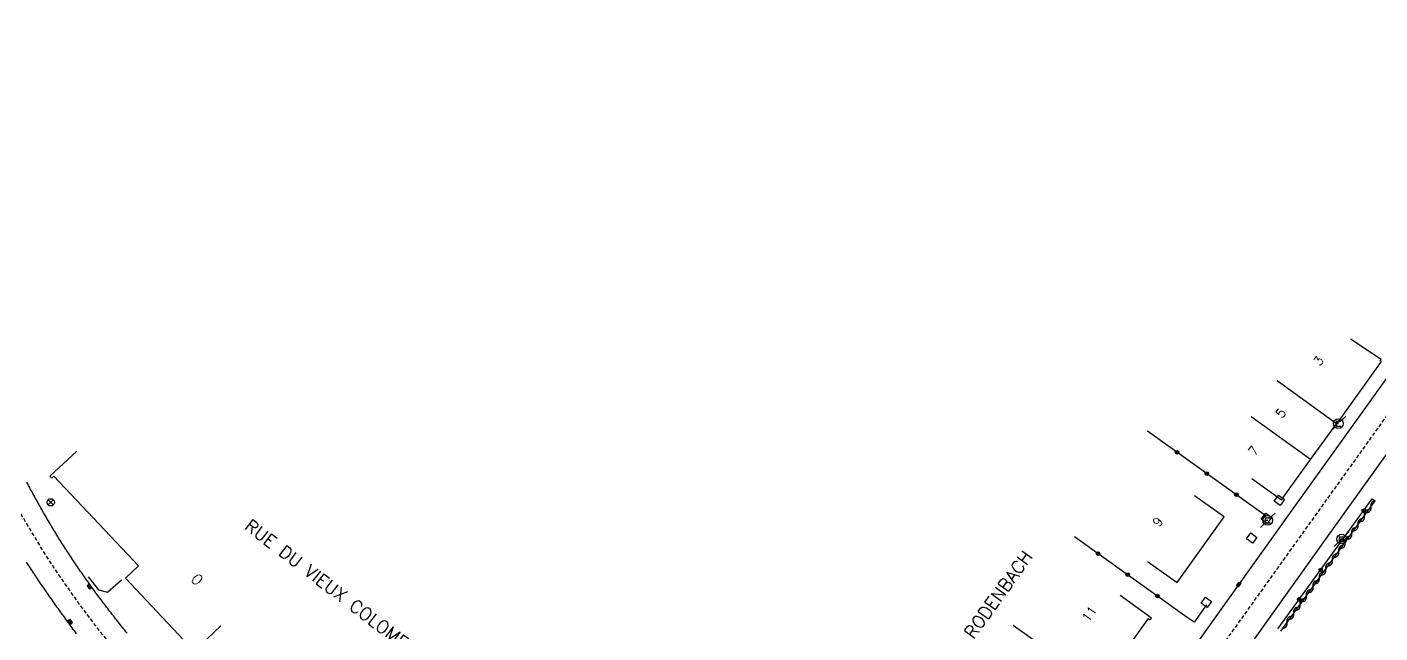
# Model space of a CAD drawing. Header units: millimetres. Extents: x 79000 to 80000, y 145000 to 146001.
# Drawn here: x 79358 to 79543, y 145136.3 to 145219.1 of the extents above; entities that cross this region are included whole.
import ezdxf
from ezdxf.enums import TextEntityAlignment as Align

# ---------------------------------------------------------------- set-up
doc = ezdxf.new("R2010")
doc.units = ezdxf.units.MM
doc.linetypes.add('DASHED', pattern=[0.75, 0.5, -0.25])
doc.layers.get('0').update_dxf_attribs({"linetype": 'CONTINUOUS'})
for name, color, linetype in [('W0001', 6, 'DASHED'), ('W0008', 7, 'CONTINUOUS'), ('W0100', 7, 'CONTINUOUS'), ('W0112', 1, 'DASHED'), ('W0310', 3, 'CONTINUOUS'), ('W0322', 7, 'CONTINUOUS'), ('W0400', 7, 'CONTINUOUS'), ('W0469', 7, 'CONTINUOUS'), ('W0471', 7, 'CONTINUOUS'), ('W0984', 7, 'CONTINUOUS'), ('W0989', 7, 'CONTINUOUS'), ('W0991', 7, 'CONTINUOUS'), ('W1102', 7, 'CONTINUOUS')]:
    doc.layers.add(name, color=color, linetype=linetype)
doc.styles.get("Standard").update_dxf_attribs({"font": 'romans.shx', "width": 0.85})

# ---------------------------------------------------------------- blocks, each defined once
blk = doc.blocks.new('T400')
for p, q in [((-0.15, 0.3), (0.15, 0.3)), ((-0.15, -0.25), (-0.15, 0.3)), ((-0.15, 0.15), (0.15, 0.15)), ((-0.15, 0), (0.15, 0)), ((0.15, 0.3), (0.15, -0.25)), ((-0.15, -0.15), (0.15, -0.15)), ((-0.15, -0.25), (-0.15, -0.3)), ((-0.15, -0.3), (0.15, -0.3)), ((0.15, -0.3), (0.15, -0.25))]:
    blk.add_line(p, q)
blk = doc.blocks.new('T471')
for p, q in [((-0.333334, 0.333334), (-0.333334, -0.333334)), ((-0.333334, 0.333334), (0.333334, 0.333334)), ((-0.333334, 0), (0, 0)), ((0.500001, 0.500001), (1.000002, 1.000002)), ((-0.500001, -0.500001), (-1.000002, -1.000002)), ((-0.333334, -0.333334), (0.333334, -0.333334))]:
    blk.add_line(p, q)
blk.add_ellipse((0, 0), major_axis=(0.471405, 0.471405), ratio=1, start_param=5.4977871438, end_param=11.780972451)
blk = doc.blocks.new('t112o')
at = {"color": 0, "linetype": 'Continuous'}
for p, q in [((-0.5, 0.5), (0.5, 0.5)), ((-0.5, -0.5), (-0.5, 0.5)), ((0.5, 0.5), (0.5, -0.5)), ((0.5, -0.5), (-0.5, -0.5))]:
    blk.add_line(p, q, dxfattribs=at)
blk = doc.blocks.new('t322o')
at = {"color": 0, "linetype": 'Continuous'}
for radius in [0.25, 0.15]:
    blk.add_circle((0, 0), radius, dxfattribs=at)
blk = doc.blocks.new('t310o')
at = {"color": 0, "linetype": 'Continuous'}
for centre, start, end in [((-0.5, 0.38), 216.8699, 323.1304), ((0.5, -0.37), 36.8699, 143.1303)]:
    blk.add_arc(centre, 0.625, start, end, dxfattribs=at)
blk = doc.blocks.new('T469')
at = {"color": 0, "linetype": 'Continuous', "flags": 128}
for points in [[(-0.35, 0.35), (0.35, -0.35)], [(-0.35, -0.35), (0.35, 0.35)]]:
    blk.add_lwpolyline(points, dxfattribs=at)
at = {"color": 0, "linetype": 'Continuous'}
blk.add_circle((0, 0), 0.5, dxfattribs=at)

msp = doc.modelspace()

# ---------------------------------------------------------------- linework, layer by layer
at = {"layer": 'W0001', "flags": 128}
for points in [[(79503.14, 145108.97), (79561.9, 145191.02), (79586.83, 145225.97)], [(79447.05, 145075.47), (79395.23, 145110.25), (79390.77, 145113.42), (79385.64, 145117.58), (79381.23, 145121.65), (79379.14, 145123.7), (79376, 145126.98), (79373.9, 145129.37), (79371.81, 145131.8), (79370.1, 145133.86), (79367.54, 145137.07), (79365.28, 145140.08), (79363.11, 145143.13), (79361.73, 145145.17), (79359.88, 145148.03), (79357.19, 145152.54), (79354.44, 145157.73), (79352.17, 145162.33), (79350.2, 145166.48), (79348.29, 145170.64), (79346.07, 145175.58), (79328.3, 145212.62)]]:
    msp.add_lwpolyline(points, dxfattribs=at)
at = {"layer": 'W0008'}
for points in [[(79513.56, 145271.51), (79546.26, 145248.65), (79558.9, 145239.82), (79559.08, 145238.25), (79569.45, 145231.09), (79572.32, 145231.66), (79577.29, 145228.21, -0.037529), (79577.75, 145227.84, -0.044141), (79578.08, 145227.46, -0.05713), (79578.33, 145227.03, -0.052244), (79578.49, 145226.52), (79579.38, 145222.12, -0.055928), (79579.43, 145221.55, -0.055709), (79579.36, 145220.98, -0.045694), (79579.17, 145220.45, -0.048704), (79578.91, 145220), (79577.17, 145217.58), (79556.77, 145189.04), (79531.19, 145153.36), (79522.84, 145141.7), (79511.25, 145125.49), (79500.7, 145110.72)], [(79535.95, 145109.99), (79527.7, 145116.24), (79519.54, 145122.46, -0.068626), (79519.39, 145122.61, -0.066606), (79519.28, 145122.81, -0.046457), (79519.21, 145123.03, -0.046941), (79519.19, 145123.25), (79519.18, 145124.73), (79519.19, 145125.72, -0.026981), (79519.2, 145125.99, -0.053664), (79519.23, 145126.12, -0.050528), (79519.29, 145126.24, -0.022907), (79519.45, 145126.49), (79536.16, 145149.86), (79554.08, 145174.89)]]:
    msp.add_lwpolyline(points, format="xyb", dxfattribs=at)
at = {"layer": 'W0008', "flags": 128}
for points in [[(79371.7, 145136.23), (79371.54, 145136.43), (79371.38, 145136.63), (79371.23, 145136.82), (79371.07, 145137.02), (79370.91, 145137.22), (79370.76, 145137.41), (79370.6, 145137.61), (79370.44, 145137.81), (79370.29, 145138.01), (79370.13, 145138.2), (79369.98, 145138.4), (79369.82, 145138.6), (79369.67, 145138.8), (79369.51, 145139), (79369.36, 145139.19), (79369.2, 145139.39), (79369.05, 145139.59), (79368.9, 145139.79), (79368.74, 145139.99), (79368.59, 145140.19), (79368.44, 145140.39), (79368.29, 145140.59), (79368.14, 145140.8), (79367.99, 145141), (79367.83, 145141.2), (79367.68, 145141.4), (79367.54, 145141.6), (79367.39, 145141.81), (79367.24, 145142.01), (79367.09, 145142.21), (79366.94, 145142.42), (79366.79, 145142.62), (79366.65, 145142.82), (79366.5, 145143.03), (79366.36, 145143.23), (79366.21, 145143.44), (79366.07, 145143.64), (79365.93, 145143.85), (79365.78, 145144.05), (79365.64, 145144.26), (79365.5, 145144.46), (79365.35, 145144.67), (79365.21, 145144.87), (79365.07, 145145.08), (79364.93, 145145.29), (79364.79, 145145.49), (79364.65, 145145.7), (79364.51, 145145.91), (79364.37, 145146.11), (79364.23, 145146.32), (79364.09, 145146.53), (79363.96, 145146.74), (79363.82, 145146.95), (79363.68, 145147.16), (79363.55, 145147.37), (79363.41, 145147.57), (79363.27, 145147.78), (79363.14, 145147.99), (79363, 145148.21), (79362.87, 145148.42), (79362.74, 145148.63), (79362.6, 145148.84), (79362.47, 145149.05), (79362.34, 145149.26), (79362.21, 145149.47), (79362.07, 145149.69), (79361.94, 145149.9), (79361.81, 145150.11), (79361.68, 145150.33), (79361.55, 145150.54), (79361.43, 145150.75), (79361.3, 145150.97), (79361.17, 145151.18), (79361.04, 145151.4), (79360.92, 145151.62), (79360.79, 145151.83), (79360.66, 145152.05), (79360.54, 145152.26), (79360.41, 145152.48), (79360.29, 145152.7), (79360.16, 145152.91), (79360.04, 145153.13), (79359.92, 145153.35), (79359.8, 145153.57), (79359.67, 145153.79), (79359.55, 145154), (79359.43, 145154.22), (79359.31, 145154.44), (79359.19, 145154.66), (79359.07, 145154.88), (79358.95, 145155.1), (79358.83, 145155.32), (79358.71, 145155.54), (79358.59, 145155.76), (79358.47, 145155.98), (79358.35, 145156.2), (79358.23, 145156.42), (79358.12, 145156.64), (79358, 145156.86)], [(79364.8, 145136.15), (79364.65, 145136.35), (79364.5, 145136.55), (79364.35, 145136.75), (79364.2, 145136.94), (79364.06, 145137.14), (79363.91, 145137.34), (79363.76, 145137.54), (79363.61, 145137.74), (79363.47, 145137.94), (79363.32, 145138.15), (79363.18, 145138.35), (79363.03, 145138.55), (79362.88, 145138.75), (79362.74, 145138.95), (79362.59, 145139.15), (79362.45, 145139.36), (79362.31, 145139.56), (79362.16, 145139.76), (79362.02, 145139.96), (79361.87, 145140.17), (79361.73, 145140.37), (79361.58, 145140.58), (79361.44, 145140.78), (79361.3, 145140.99), (79361.15, 145141.19), (79361.01, 145141.4), (79360.87, 145141.6), (79360.73, 145141.81), (79360.58, 145142.01), (79360.44, 145142.22), (79360.3, 145142.42), (79360.16, 145142.63), (79360.02, 145142.83), (79359.88, 145143.04), (79359.74, 145143.25), (79359.6, 145143.45), (79359.46, 145143.66), (79359.32, 145143.87), (79359.18, 145144.08), (79359.04, 145144.28), (79358.9, 145144.49), (79358.77, 145144.7), (79358.63, 145144.91), (79358.49, 145145.12), (79358.35, 145145.33), (79358.22, 145145.54), (79358.08, 145145.74), (79357.95, 145145.95)], [(79519.27, 145140.11), (79517.6, 145137.72), (79516.65, 145138.39)]]:
    msp.add_lwpolyline(points, dxfattribs=at)
at = {"layer": 'W0100', "flags": 128}
for points in [[(79525.48, 145157.38), (79529.54, 145154.46), (79533.49, 145159.97), (79537.04, 145164.87), (79537.16, 145164.89), (79543.22, 145173.37), (79543.04, 145173.48), (79543.14, 145173.64), (79538.98, 145176.41)], [(79364.82, 145161.1), (79361.15, 145157.7), (79361.42, 145157.41), (79361.7, 145157.7), (79373.26, 145145.44), (79371.48, 145143.75), (79380.88, 145133.78), (79384.52, 145137.21)], [(79511.2, 145146.05), (79515.26, 145143.14), (79521.69, 145152.12), (79517.62, 145155.03)], [(79502.25, 145134.08), (79506.55, 145131), (79506.73, 145131.24), (79506.49, 145131.41), (79511.37, 145138.23), (79511.6, 145138.06), (79511.78, 145138.3), (79507.47, 145141.38)]]:
    msp.add_lwpolyline(points, dxfattribs=at)
at = {"layer": 'W0310', "flags": 128}
for points in [[(79529.43, 145136.51), (79542.36, 145154.32)], [(79366.39, 145143.95), (79367.8, 145142.17), (79369.02, 145141.83), (79370.95, 145143.53)]]:
    msp.add_lwpolyline(points, dxfattribs=at)
at = {"layer": 'W0322', "flags": 128}
for points in [[(79527.45, 145152.24), (79511.22, 145163.84)], [(79529.02, 145136.8), (79541.95, 145154.61), (79542.36, 145154.32)], [(79516.65, 145138.39), (79501.24, 145149.41)], [(79508.89, 145125.77), (79492.83, 145137.26)]]:
    msp.add_lwpolyline(points, dxfattribs=at)
at = {"layer": 'W1102', "flags": 128}
for points in [[(79537.04, 145164.87), (79528.94, 145170.74)], [(79533.49, 145159.97), (79525.38, 145165.82)]]:
    msp.add_lwpolyline(points, dxfattribs=at)

# ---------------------------------------------------------------- block references
at = {"layer": 'W0112'}
for p, rotation in [((79529.25, 145154.4), 54.20002349114183), ((79527.47, 145151.93), 53.02578381155468), ((79525.45, 145149.23), 53.3030398364155), ((79519.26, 145140.45), 54.97046714823309)]:
    msp.add_blockref('t112o', p, dxfattribs=dict(at, rotation=rotation))
at = {"layer": 'W0310', "rotation": 54.01935435788797}
for p in [(79541.76, 145153.5), (79540.88, 145152.29), (79539.12, 145149.86), (79540, 145151.07), (79538.24, 145148.64), (79536.48, 145146.22), (79537.36, 145147.43), (79535.59, 145145), (79533.83, 145142.58), (79534.71, 145143.79), (79532.95, 145141.36), (79531.19, 145138.93), (79532.07, 145140.15), (79530.31, 145137.72)]:
    msp.add_blockref('t310o', p, dxfattribs=at)
at = {"layer": 'W0322'}
for p, rotation in [((79515.25, 145160.96), 144.435844908059), ((79519.32, 145158.06), 144.435844908059), ((79523.38, 145155.15), 144.435844908059), ((79540.77, 145152.98), 54.01935435788797), ((79537.83, 145148.94), 54.01935435788797), ((79504.45, 145147.12), 144.4358449080131), ((79534.9, 145144.89), 54.01935435788797), ((79508.52, 145144.21), 144.4358449080131), ((79512.58, 145141.3), 144.4358449080131), ((79531.96, 145140.85), 54.01935435788797)]:
    msp.add_blockref('t322o', p, dxfattribs=dict(at, rotation=rotation))
at = {"layer": 'W0400'}
for p, rotation in [((79366.55, 145142.57), 215.6308399980098), ((79523.69, 145142.89), 324.4814357806833), ((79363.91, 145137.81), 36.25955714333336)]:
    msp.add_blockref('T400', p, dxfattribs=dict(at, rotation=rotation))
at = {"layer": 'W0469'}
msp.add_blockref('T469', (79361.26, 145154.12), dxfattribs=at)
at = {"layer": 'W0471'}
for p in [(79537.32, 145164.89), (79527.65, 145151.66), (79537.75, 145149.09)]:
    msp.add_blockref('T471', p, dxfattribs=at)

# ---------------------------------------------------------------- texts
at = {"layer": 'W0984'}
msp.add_text('0', height=1.5, rotation=313.3183, dxfattribs=at).set_placement((79381.27, 145143.57), align=Align.MIDDLE)
at = {"layer": 'W0989'}
for s, rotation, p in [('RUE DU VIEUX COLOMBIER', 322.5927, (79400.48, 145141.81)), ('RUE GEORGES RODENBACH', 54.3716, (79485.64, 145134.31))]:
    msp.add_text(s, height=1.75, rotation=rotation, dxfattribs=at).set_placement(p, align=Align.MIDDLE)
at = {"layer": 'W0991'}
for s, rotation, p in [('3', 52.4414, (79534.6, 145173.46)), ('5', 52.4414, (79529.44, 145166.31)), ('7', 52.4414, (79525.72, 145161.16)), ('9', 54.3022, (79512.61, 145151.46)), ('11', 54.3022, (79503.26, 145138.87))]:
    msp.add_text(s, height=1.25, rotation=rotation, dxfattribs=at).set_placement(p, align=Align.MIDDLE)

doc.saveas('drawing.dxf')
